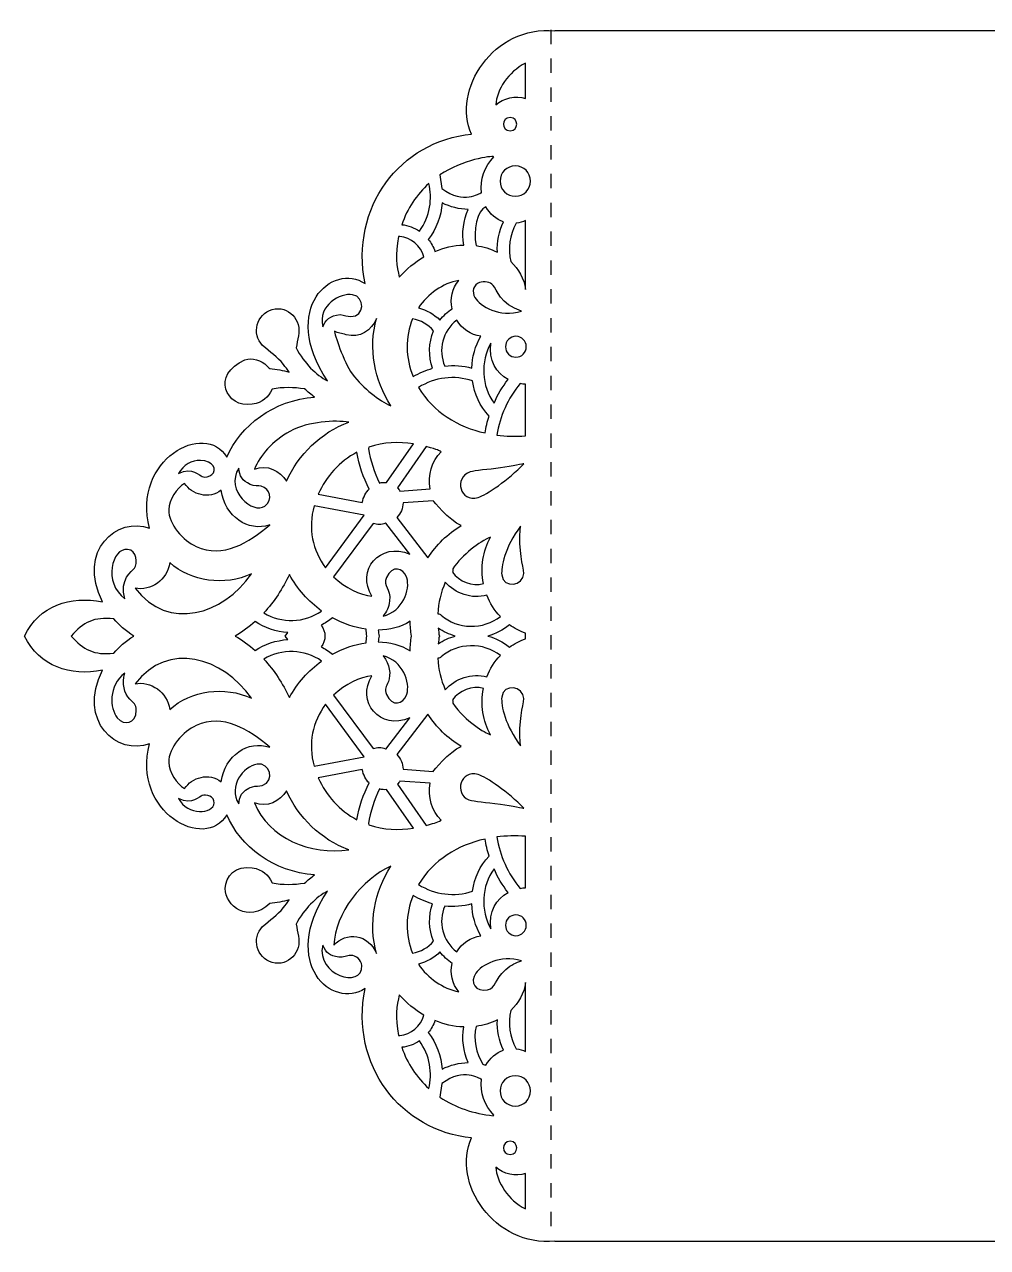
# Model space of a CAD drawing. Extents: x 0 to 282, y -231 to -51.
# Drawn here: x -0.3 to 141.1, y -230.9 to -51.3 of the extents above; entities that cross this region are included whole.
import ezdxf

# ---------------------------------------------------------------- set-up
doc = ezdxf.new("R2010")
doc.units = 0
doc.header["$MEASUREMENT"] = 0
doc.linetypes.add('AI-LINETYPE-1', pattern=[4.233333, 2.116667, -2.116667])
doc.layers.add('_U_0421_U_043B_U_043E_U_04', color=7, linetype='CONTINUOUS')

# ---------------------------------------------------------------- blocks, each defined once
blk = doc.blocks.new('BLOCK_3')
at = {"layer": '_U_0421_U_043B_U_043E_U_04'}
for points, knots in [([(271.02, -136.1), (274.8, -128.54), (268.83, -123.47), (264.14, -125.3), (266.75, -115.21), (255.92, -109.42), (252.8, -114.86), (250.81, -110.23), (245.93, -106.45), (239.89, -106.05), (240.41, -105.67), (240.9, -105.25), (241.36, -104.83), (242.95, -104.59), (244.59, -104.57), (246.12, -104.85), (246.77, -106.08), (247.47, -106.83), (249.05, -107.09), (253.22, -107.76), (254.59, -102.45), (250.76, -100.85), (250.55, -100.76), (250.34, -100.67), (250.13, -100.58), (249.08, -100.14), (247.66, -100.69), (246.91, -101.44), (246.77, -101.58), (246.63, -101.71), (246.49, -101.85), (245.49, -101.95), (244.52, -102.12), (243.61, -102.37), (243.91, -102), (244.2, -101.61), (244.48, -101.23), (245.36, -100.05), (246.47, -99.48), (247.52, -98.45), (249.22, -96.79), (248.4, -93.81), (246.13, -93.19), (243.68, -92.51), (241.8, -94.76), (242.26, -97.06), (242.37, -97.64), (242.5, -98.21), (242.63, -98.78), (241.4, -101.12), (239.68, -102.76), (238, -103.65), (244.99, -93.12), (237.35, -86.11), (232.49, -89.36), (234.75, -78.06), (227.21, -68.42), (216.84, -67.43), (219.85, -60.98), (213.56, -51.33), (204.61, -52.28), (204.61, -52.28), (204.61, -52.21), (204.61, -52.21), (204.61, -52.21), (77.61, -52.21), (77.61, -52.21), (77.61, -52.21), (77.61, -52.28), (77.61, -52.28), (68.59, -51.32), (62.41, -61.05), (65.38, -67.43), (54.87, -68.44), (47.5, -78.18), (49.73, -89.36), (44.95, -86.17), (37.16, -93.01), (44.22, -103.65), (42.54, -102.76), (40.83, -101.13), (39.6, -98.78), (39.72, -98.21), (39.85, -97.64), (39.97, -97.06), (40.42, -94.76), (38.54, -92.51), (36.09, -93.19), (33.82, -93.81), (33.01, -96.79), (34.7, -98.45), (35.75, -99.48), (36.87, -100.05), (37.74, -101.23), (38.03, -101.61), (38.32, -102), (38.61, -102.37), (37.7, -102.12), (36.73, -101.95), (35.73, -101.85), (35.59, -101.71), (35.45, -101.58), (35.31, -101.44), (34.56, -100.69), (33.15, -100.14), (32.09, -100.58), (27.11, -102.66), (29.28, -107.72), (33.18, -107.09), (34.75, -106.83), (35.45, -106.08), (36.1, -104.85), (37.63, -104.57), (39.27, -104.59), (40.86, -104.83), (41.32, -105.25), (41.81, -105.67), (42.33, -106.05), (36.32, -106.45), (31.42, -110.21), (29.42, -114.86), (26.3, -109.42), (15.47, -115.2), (18.09, -125.3), (13.4, -123.47), (7.41, -128.53), (11.2, -136.1), (6.44, -135.15), (1.91, -136.64), (-0.27, -141.11), (1.93, -145.6), (6.45, -147.07), (11.2, -146.12), (7.43, -153.66), (13.37, -158.76), (18.09, -156.92), (15.47, -167.02), (26.3, -172.81), (29.42, -167.36), (31.41, -171.98), (36.28, -175.77), (42.33, -176.17), (41.81, -176.55), (41.32, -176.97), (40.86, -177.39), (39.27, -177.63), (37.63, -177.65), (36.1, -177.37), (35.45, -176.14), (34.75, -175.39), (33.18, -175.14), (30.72, -174.74), (29.23, -176.42), (29.21, -178.2), (29.18, -180.68), (32.62, -183.41), (35.73, -180.38), (36.73, -180.27), (37.7, -180.1), (38.61, -179.85), (38.32, -180.23), (38.03, -180.61), (37.74, -180.99), (36.87, -182.17), (35.75, -182.74), (34.7, -183.77), (33.01, -185.43), (33.82, -188.41), (36.09, -189.04), (38.54, -189.71), (40.42, -187.46), (39.97, -185.16), (39.85, -184.58), (39.72, -184.01), (39.6, -183.44), (40.83, -181.1), (42.54, -179.46), (44.22, -178.57), (37.15, -189.23), (44.98, -196.04), (49.73, -192.87), (47.47, -204.17), (55.01, -213.8), (65.38, -214.8), (62.32, -221.35), (68.77, -230.88), (77.61, -229.94), (77.61, -229.94), (77.61, -230.01), (77.61, -230.01), (77.61, -230.01), (204.61, -230.01), (204.61, -230.01), (204.61, -230.01), (204.61, -229.94), (204.61, -229.94), (213.59, -230.9), (219.83, -221.21), (216.84, -214.8), (227.36, -213.79), (234.72, -204.04), (232.49, -192.87), (237.27, -196.05), (245.06, -189.22), (238, -178.57), (239.68, -179.46), (241.39, -181.1), (242.63, -183.44), (242.5, -184.01), (242.37, -184.58), (242.26, -185.16), (241.8, -187.46), (243.68, -189.71), (246.13, -189.04), (248.4, -188.41), (249.22, -185.43), (247.52, -183.77), (246.47, -182.74), (245.36, -182.17), (244.48, -180.99), (244.2, -180.61), (243.91, -180.23), (243.61, -179.85), (244.52, -180.1), (245.49, -180.27), (246.49, -180.38), (246.63, -180.51), (246.77, -180.65), (246.91, -180.78), (247.66, -181.54), (249.08, -182.08), (250.13, -181.64), (250.34, -181.55), (250.55, -181.46), (250.76, -181.37), (254.59, -179.77), (253.22, -174.46), (249.05, -175.14), (247.47, -175.39), (246.77, -176.14), (246.12, -177.37), (244.59, -177.65), (242.95, -177.63), (241.36, -177.39), (240.9, -176.97), (240.41, -176.55), (239.89, -176.17), (245.91, -175.77), (250.81, -172), (252.8, -167.36), (255.93, -172.82), (266.74, -166.98), (264.14, -156.92), (268.82, -158.75), (274.81, -153.69), (271.02, -146.12), (275.82, -147.08), (280.32, -145.57), (282.49, -141.11), (280.3, -136.64), (275.75, -135.16), (271.02, -136.1)], [0, 0, 0, 0, 1, 1, 1, 2, 2, 2, 3, 3, 3, 4, 4, 4, 5, 5, 5, 6, 6, 6, 7, 7, 7, 8, 8, 8, 9, 9, 9, 10, 10, 10, 11, 11, 11, 12, 12, 12, 13, 13, 13, 14, 14, 14, 15, 15, 15, 16, 16, 16, 17, 17, 17, 18, 18, 18, 19, 19, 19, 20, 20, 20, 21, 21, 21, 22, 22, 22, 23, 23, 23, 24, 24, 24, 25, 25, 25, 26, 26, 26, 27, 27, 27, 28, 28, 28, 29, 29, 29, 30, 30, 30, 31, 31, 31, 32, 32, 32, 33, 33, 33, 34, 34, 34, 35, 35, 35, 36, 36, 36, 37, 37, 37, 38, 38, 38, 39, 39, 39, 40, 40, 40, 41, 41, 41, 42, 42, 42, 43, 43, 43, 44, 44, 44, 45, 45, 45, 46, 46, 46, 47, 47, 47, 48, 48, 48, 49, 49, 49, 50, 50, 50, 51, 51, 51, 52, 52, 52, 53, 53, 53, 54, 54, 54, 55, 55, 55, 56, 56, 56, 57, 57, 57, 58, 58, 58, 59, 59, 59, 60, 60, 60, 61, 61, 61, 62, 62, 62, 63, 63, 63, 64, 64, 64, 65, 65, 65, 66, 66, 66, 67, 67, 67, 68, 68, 68, 69, 69, 69, 70, 70, 70, 71, 71, 71, 72, 72, 72, 73, 73, 73, 74, 74, 74, 75, 75, 75, 76, 76, 76, 77, 77, 77, 78, 78, 78, 79, 79, 79, 80, 80, 80, 81, 81, 81, 82, 82, 82, 83, 83, 83, 84, 84, 84, 85, 85, 85, 86, 86, 86, 87, 87, 87, 87]), ([(73.29, -57.01), (73.29, -57.01), (73.29, -62.2), (73.29, -62.2), (71.81, -61.71), (70.04, -62.13), (68.92, -63.13), (69.08, -60.87), (70.71, -58.31), (73.29, -57.01)], [0, 0, 0, 0, 1, 1, 1, 2, 2, 2, 3, 3, 3, 3]), ([(71.03, -66.93), (69.74, -66.93), (69.74, -64.98), (71.03, -64.98), (72.32, -64.98), (72.31, -66.93), (71.03, -66.93)], [0, 0, 0, 0, 1, 1, 1, 2, 2, 2, 2]), ([(68.65, -70.75), (67.31, -72.15), (66.57, -74.1), (66.82, -76.04), (66.47, -76.06), (64.24, -77.85), (61.02, -75.41), (61.02, -75.41), (60.72, -73.42), (60.72, -73.42), (64.05, -71.17), (68.29, -70.56), (68.65, -70.75)], [0, 0, 0, 0, 1, 1, 1, 2, 2, 2, 3, 3, 3, 4, 4, 4, 4]), ([(71.79, -76.55), (70.55, -76.55), (69.55, -75.55), (69.55, -74.32), (69.55, -73.08), (70.55, -72.08), (71.79, -72.08), (73.02, -72.08), (74.02, -73.08), (74.02, -74.32), (74.02, -75.55), (73.02, -76.55), (71.79, -76.55)], [0, 0, 0, 0, 1, 1, 1, 2, 2, 2, 3, 3, 3, 4, 4, 4, 4]), ([(59.1, -74.68), (59.65, -76.77), (59.27, -79.57), (57.71, -81.67), (56.95, -81.15), (56.06, -80.8), (55.13, -80.72), (55.92, -78.35), (57.34, -76.26), (59.1, -74.68)], [0, 0, 0, 0, 1, 1, 1, 2, 2, 2, 3, 3, 3, 3]), ([(64.21, -83.71), (62.73, -83.76), (61.31, -84.09), (59.99, -84.64), (59.77, -84), (59.44, -83.41), (59.02, -82.88), (60.2, -81.35), (60.9, -79.46), (61.06, -77.52), (62.23, -78.13), (63.55, -78.46), (64.88, -78.47), (64.17, -80.11), (63.92, -81.95), (64.21, -83.71)], [0, 0, 0, 0, 1, 1, 1, 2, 2, 2, 3, 3, 3, 4, 4, 4, 5, 5, 5, 5]), ([(69.15, -84.77), (68.18, -84.26), (67.11, -83.93), (66.03, -83.79), (65.56, -81.69), (66.2, -78.51), (67.48, -78.1), (68.06, -79.14), (68.98, -79.94), (70.04, -80.31), (69.41, -81.7), (69.1, -83.24), (69.15, -84.77)], [0, 0, 0, 0, 1, 1, 1, 2, 2, 2, 3, 3, 3, 4, 4, 4, 4]), ([(73.29, -90.25), (73.07, -88.61), (72.26, -87.21), (71.11, -86.14), (70.66, -84.26), (70.97, -82.21), (71.9, -80.52), (72.45, -80.46), (72.88, -80.31), (73.29, -80.12), (73.29, -80.12), (73.29, -90.25), (73.29, -90.25)], [0, 0, 0, 0, 1, 1, 1, 2, 2, 2, 3, 3, 3, 4, 4, 4, 4]), ([(54.66, -82.45), (54.71, -82.46), (54.77, -82.47), (54.84, -82.47), (56.45, -82.55), (57.94, -83.87), (58.38, -85.44), (57.03, -86.22), (55.81, -87.24), (54.76, -88.43), (54.4, -86.82), (54.08, -85.21), (54.66, -82.45)], [0, 0, 0, 0, 1, 1, 1, 2, 2, 2, 3, 3, 3, 4, 4, 4, 4]), ([(63.48, -88.89), (62.46, -90.04), (62.2, -91.6), (62.52, -93.05), (61.83, -93.51), (61.22, -94.08), (60.73, -94.73), (59.86, -93.87), (58.75, -93.24), (57.57, -92.93), (58.93, -90.86), (61.13, -89.35), (63.48, -88.89)], [0, 0, 0, 0, 1, 1, 1, 2, 2, 2, 3, 3, 3, 4, 4, 4, 4]), ([(72.7, -93.43), (69.45, -94.4), (66.63, -92.68), (65.86, -91.43), (65.37, -90.55), (65.63, -89.53), (66.53, -89.21), (67.19, -88.98), (68.14, -89.13), (68.54, -89.63), (69.02, -90.2), (69.6, -92.4), (72.7, -93.43)], [0, 0, 0, 0, 1, 1, 1, 2, 2, 2, 3, 3, 3, 4, 4, 4, 4]), ([(43.51, -95.72), (42.77, -92.49), (46.09, -90.73), (47.91, -91), (49.71, -91.31), (49.74, -94.21), (47.62, -94.21), (47.11, -94.21), (46.73, -93.96), (46.07, -93.93), (44.52, -94.03), (43.97, -94.73), (43.51, -95.72)], [0, 0, 0, 0, 1, 1, 1, 2, 2, 2, 3, 3, 3, 4, 4, 4, 4]), ([(51.42, -94.5), (50.16, -98.9), (51.14, -103.55), (53.52, -107.3), (51.8, -106.55), (49.54, -104.86), (47.85, -102.62), (46.54, -100.86), (45.24, -96.65), (45.23, -96.35), (45.85, -96.66), (46.22, -96.65), (46.98, -96.87), (48.92, -97.43), (50.71, -96.23), (51.42, -94.5)], [0, 0, 0, 0, 1, 1, 1, 2, 2, 2, 3, 3, 3, 4, 4, 4, 5, 5, 5, 5]), ([(59.8, -96.32), (59.06, -98.04), (59.02, -100.04), (59.65, -101.8), (58.65, -102.07), (57.68, -102.49), (56.8, -103.03), (55.66, -100.27), (55.59, -97.19), (56.7, -94.55), (57.89, -94.75), (59.01, -95.39), (59.8, -96.32)], [0, 0, 0, 0, 1, 1, 1, 2, 2, 2, 3, 3, 3, 4, 4, 4, 4]), ([(65.4, -101.78), (64.11, -101.42), (62.75, -101.32), (61.42, -101.47), (60.43, -99.14), (61.08, -96.35), (63.2, -94.73), (63.98, -96.01), (65.19, -96.88), (66.74, -97.11), (65.9, -98.51), (65.45, -100.14), (65.4, -101.78)], [0, 0, 0, 0, 1, 1, 1, 2, 2, 2, 3, 3, 3, 4, 4, 4, 4]), ([(70.72, -103.44), (69.9, -104.52), (69.21, -105.69), (68.66, -106.92), (66.82, -104.43), (66.64, -100.8), (68.19, -98.12), (67.87, -100.67), (68.99, -102.5), (70.72, -103.44)], [0, 0, 0, 0, 1, 1, 1, 2, 2, 2, 3, 3, 3, 3]), ([(71.88, -100.17), (71.03, -100.17), (70.35, -99.49), (70.35, -98.64), (70.35, -97.8), (71.03, -97.11), (71.88, -97.11), (72.72, -97.11), (73.4, -97.8), (73.4, -98.64), (73.4, -99.49), (72.72, -100.17), (71.88, -100.17)], [0, 0, 0, 0, 1, 1, 1, 2, 2, 2, 3, 3, 3, 4, 4, 4, 4]), ([(67.94, -108.81), (67.68, -109.62), (67.48, -110.46), (67.34, -111.3), (63.37, -110.42), (59.76, -108.26), (57.59, -104.62), (59.9, -103.13), (62.91, -102.75), (65.5, -103.66), (65.78, -105.57), (66.6, -107.4), (67.94, -108.81)], [0, 0, 0, 0, 1, 1, 1, 2, 2, 2, 3, 3, 3, 4, 4, 4, 4]), ([(69.08, -111.62), (69.52, -108.85), (70.71, -106.22), (72.49, -104.06), (72.75, -104.1), (73.01, -104.14), (73.29, -104.15), (73.29, -104.15), (73.29, -111.71), (73.29, -111.71), (71.84, -111.83), (70.41, -111.78), (69.08, -111.62)], [0, 0, 0, 0, 1, 1, 1, 2, 2, 2, 3, 3, 3, 4, 4, 4, 4]), ([(38.7, -111.07), (41.56, -109.55), (45.25, -109.4), (47.36, -109.73), (43.23, -111.21), (39.95, -114.48), (38.19, -118.36), (37.21, -116.83), (35.35, -115.89), (33.49, -116.6), (34.25, -114.69), (36.17, -112.42), (38.7, -111.07)], [0, 0, 0, 0, 1, 1, 1, 2, 2, 2, 3, 3, 3, 4, 4, 4, 4]), ([(50.28, -113.39), (52.5, -112.63), (54.68, -112.56), (56.82, -112.91), (56.82, -112.91), (52.9, -118.56), (52.9, -118.56), (52.55, -118.53), (52.2, -118.56), (51.86, -118.65), (51.06, -117.05), (50.51, -115.33), (50.22, -113.57), (50.22, -113.57), (50.28, -113.39), (50.28, -113.39)], [0, 0, 0, 0, 1, 1, 1, 2, 2, 2, 3, 3, 3, 4, 4, 4, 5, 5, 5, 5]), ([(50.33, -119.54), (49.88, -119.98), (49.46, -120.73), (49.33, -121.51), (49.33, -121.51), (42.87, -120.3), (42.87, -120.3), (44, -117.69), (45.99, -115.47), (48.53, -114.14), (48.86, -116.01), (49.47, -117.84), (50.33, -119.54)], [0, 0, 0, 0, 1, 1, 1, 2, 2, 2, 3, 3, 3, 4, 4, 4, 4]), ([(59.27, -119.5), (59.27, -119.5), (54.86, -119.82), (54.86, -119.82), (54.75, -119.66), (54.63, -119.5), (54.5, -119.35), (54.5, -119.35), (58.7, -113.3), (58.7, -113.3), (60.58, -113.8), (60.53, -113.87), (60.88, -114.05), (59.5, -115.41), (58.94, -117.52), (59.27, -119.5)], [0, 0, 0, 0, 1, 1, 1, 2, 2, 2, 3, 3, 3, 4, 4, 4, 5, 5, 5, 5]), ([(25.55, -115.33), (27.55, -115.34), (27.99, -116.77), (27.24, -117.4), (26.9, -117.68), (26.23, -117.88), (25.83, -117.71), (25.44, -117.54), (24.37, -116.26), (22.36, -117.25), (23.02, -115.96), (24.33, -115.31), (25.55, -115.33)], [0, 0, 0, 0, 1, 1, 1, 2, 2, 2, 3, 3, 3, 4, 4, 4, 4]), ([(31.18, -116.45), (31.33, -117.71), (31.66, -118.25), (32.87, -118.86), (33.47, -119.15), (34.04, -119.02), (34.48, -119.13), (35.81, -119.44), (36.27, -121.12), (35.03, -122.03), (33.27, -123.31), (29.17, -119.79), (31.18, -116.45)], [0, 0, 0, 0, 1, 1, 1, 2, 2, 2, 3, 3, 3, 4, 4, 4, 4]), ([(66.32, -120.77), (63.71, -121.56), (62.65, -117.87), (65.18, -117.01), (65.86, -116.8), (67.8, -116.68), (69.59, -116.42), (71.38, -116.18), (73.02, -115.83), (73.02, -115.83), (70.79, -118.16), (67.56, -120.41), (66.32, -120.77)], [0, 0, 0, 0, 1, 1, 1, 2, 2, 2, 3, 3, 3, 4, 4, 4, 4]), ([(23.24, -118.7), (24.27, -120.37), (26.84, -121.09), (28.62, -119.71), (29.14, -123.57), (32.56, -125.87), (35.73, -124.81), (32.65, -127.37), (28.91, -129.8), (24.93, -127.97), (23.08, -127.12), (20.86, -124.74), (20.91, -122.56), (20.94, -121.13), (22.04, -119.4), (23.24, -118.7)], [0, 0, 0, 0, 1, 1, 1, 2, 2, 2, 3, 3, 3, 4, 4, 4, 5, 5, 5, 5]), ([(49.6, -123.36), (49.6, -123.37), (49.61, -123.37), (49.61, -123.38), (49.61, -123.38), (43.92, -131.09), (43.92, -131.09), (42.04, -128.53), (41.32, -125.31), (42.27, -121.99), (42.27, -121.99), (49.6, -123.36), (49.6, -123.36)], [0, 0, 0, 0, 1, 1, 1, 2, 2, 2, 3, 3, 3, 4, 4, 4, 4]), ([(55.32, -121.56), (55.32, -121.56), (59.73, -121.24), (59.73, -121.24), (59.73, -121.24), (62.06, -124.15), (63.85, -124.9), (61.84, -126.1), (60.17, -127.75), (58.96, -129.64), (58.96, -129.64), (54.38, -123.71), (54.38, -123.71), (54.96, -123.14), (55.31, -122.35), (55.32, -121.56)], [0, 0, 0, 0, 1, 1, 1, 2, 2, 2, 3, 3, 3, 4, 4, 4, 5, 5, 5, 5]), ([(56.32, -129.11), (51.89, -127.16), (48.39, -131.54), (50.74, -135.27), (48.99, -135.05), (46.81, -134.07), (45.12, -132.44), (45.12, -132.44), (50.93, -124.57), (50.93, -124.57), (51.49, -124.79), (52.13, -124.8), (52.74, -124.54), (52.75, -124.53), (52.77, -124.53), (52.78, -124.52), (52.78, -124.52), (56.32, -129.11), (56.32, -129.11)], [0, 0, 0, 0, 1, 1, 1, 2, 2, 2, 3, 3, 3, 4, 4, 4, 5, 5, 5, 6, 6, 6, 6]), ([(73.02, -131.92), (72.96, -133.74), (70.1, -134.23), (69.8, -132.13), (69.67, -131.04), (70.23, -128.06), (72.56, -124.98), (72.18, -128.86), (72.98, -130.69), (73.02, -131.92)], [0, 0, 0, 0, 1, 1, 1, 2, 2, 2, 3, 3, 3, 3]), ([(62.6, -131.25), (64.06, -129.13), (66.5, -127.27), (68.14, -126.6), (67.04, -128.63), (66.64, -131.04), (67.12, -133.42), (65.47, -133.89), (63.53, -133.09), (62.58, -131.74), (62.63, -131.58), (62.64, -131.41), (62.6, -131.25)], [0, 0, 0, 0, 1, 1, 1, 2, 2, 2, 3, 3, 3, 4, 4, 4, 4]), ([(14.87, -128.4), (16.23, -128.52), (16.4, -130.55), (15.88, -131.15), (15.54, -131.58), (13.63, -132.78), (14.47, -135.67), (11.24, -133.22), (12.57, -128.17), (14.87, -128.4)], [0, 0, 0, 0, 1, 1, 1, 2, 2, 2, 3, 3, 3, 3]), ([(21.05, -130.32), (24.19, -133.19), (29.1, -133.79), (33.08, -131.98), (28.84, -137.98), (20.87, -140.47), (15.96, -134.09), (18.26, -134.54), (20.75, -132.89), (21.05, -130.32)], [0, 0, 0, 0, 1, 1, 1, 2, 2, 2, 3, 3, 3, 3]), ([(52.87, -132.5), (53.66, -130.68), (55.36, -131.04), (55.86, -132.56), (56.4, -134.3), (55.31, -137.43), (52.37, -138.22), (52.88, -137.57), (53.24, -136.87), (53.33, -135.99), (53.56, -134), (52.3, -133.88), (52.87, -132.5)], [0, 0, 0, 0, 1, 1, 1, 2, 2, 2, 3, 3, 3, 4, 4, 4, 4]), ([(43.36, -137.44), (40.78, -139.2), (37.51, -139.29), (34.87, -137.71), (36.4, -136.06), (37.66, -134.13), (38.62, -132.06), (39.77, -134.18), (41.39, -136.02), (43.36, -137.44)], [0, 0, 0, 0, 1, 1, 1, 2, 2, 2, 3, 3, 3, 3]), ([(60.92, -138.06), (60.78, -137.93), (60.6, -137.86), (60.42, -137.84), (60.5, -136.25), (60.86, -134.68), (61.5, -133.22), (62.93, -134.87), (65.4, -135.74), (67.61, -135.12), (68.06, -136.29), (68.73, -137.36), (69.59, -138.27), (67.13, -140.2), (63.26, -140.16), (60.92, -138.06)], [0, 0, 0, 0, 1, 1, 1, 2, 2, 2, 3, 3, 3, 4, 4, 4, 5, 5, 5, 5]), ([(6.59, -141.11), (8.38, -139.07), (9.96, -138.26), (12.86, -138.61), (13.56, -139.45), (14.58, -140.35), (15.8, -141.11), (14.59, -141.87), (13.56, -142.77), (12.86, -143.62), (9.97, -143.96), (8.38, -143.15), (6.59, -141.11)], [0, 0, 0, 0, 1, 1, 1, 2, 2, 2, 3, 3, 3, 4, 4, 4, 4]), ([(38.38, -140.59), (38.38, -140.59), (37.98, -141.11), (37.98, -141.11), (37.98, -141.11), (38.38, -141.64), (38.38, -141.64), (36.67, -141.73), (35, -142.29), (33.58, -143.23), (32.68, -142.43), (31.71, -141.71), (30.67, -141.11), (31.71, -140.51), (32.68, -139.8), (33.58, -138.99), (35, -139.93), (36.67, -140.49), (38.38, -140.59)], [0, 0, 0, 0, 1, 1, 1, 2, 2, 2, 3, 3, 3, 4, 4, 4, 5, 5, 5, 6, 6, 6, 6]), ([(43.27, -139.53), (43.87, -139.22), (44.43, -138.86), (44.95, -138.44), (46.51, -139.31), (48.16, -139.89), (49.89, -140.12), (49.9, -140.45), (49.94, -140.78), (50, -141.11), (49.94, -141.44), (49.9, -141.77), (49.89, -142.1), (48.17, -142.34), (46.52, -142.91), (44.95, -143.78), (44.43, -143.36), (43.87, -143), (43.27, -142.69), (44.04, -141.79), (44.04, -140.44), (43.27, -139.53)], [0, 0, 0, 0, 1, 1, 1, 2, 2, 2, 3, 3, 3, 4, 4, 4, 5, 5, 5, 6, 6, 6, 7, 7, 7, 7]), ([(51.66, -141.98), (51.69, -141.69), (51.73, -141.4), (51.8, -141.11), (51.73, -140.83), (51.69, -140.53), (51.66, -140.24), (53.33, -140.23), (54.97, -139.83), (56.36, -138.94), (56.37, -139.66), (56.43, -140.39), (56.54, -141.11), (56.43, -141.83), (56.37, -142.56), (56.36, -143.28), (54.97, -142.39), (53.33, -142), (51.66, -141.98)], [0, 0, 0, 0, 1, 1, 1, 2, 2, 2, 3, 3, 3, 4, 4, 4, 5, 5, 5, 6, 6, 6, 6]), ([(60.47, -139.95), (61.23, -140.48), (62.09, -140.87), (62.98, -141.11), (62.09, -141.35), (61.23, -141.74), (60.47, -142.27), (60.51, -141.88), (60.56, -141.5), (60.64, -141.11), (60.56, -140.73), (60.51, -140.34), (60.47, -139.95)], [0, 0, 0, 0, 1, 1, 1, 2, 2, 2, 3, 3, 3, 4, 4, 4, 4]), ([(70.92, -142.76), (70, -141.98), (68.9, -141.43), (67.74, -141.11), (68.9, -140.8), (70, -140.25), (70.92, -139.46), (71.63, -139.98), (72.43, -140.41), (73.29, -140.71), (73.29, -140.71), (73.29, -141.52), (73.29, -141.52), (72.43, -141.82), (71.63, -142.24), (70.92, -142.76)], [0, 0, 0, 0, 1, 1, 1, 2, 2, 2, 3, 3, 3, 4, 4, 4, 5, 5, 5, 5]), ([(15.96, -148.13), (20.84, -141.8), (28.82, -144.22), (33.08, -150.24), (29.09, -148.43), (24.19, -149.03), (21.05, -151.9), (20.75, -149.33), (18.26, -147.68), (15.96, -148.13)], [0, 0, 0, 0, 1, 1, 1, 2, 2, 2, 3, 3, 3, 3]), ([(43.36, -144.79), (41.39, -146.2), (39.77, -148.05), (38.62, -150.16), (37.66, -148.09), (36.4, -146.16), (34.87, -144.51), (37.56, -142.9), (40.84, -143.06), (43.36, -144.79)], [0, 0, 0, 0, 1, 1, 1, 2, 2, 2, 3, 3, 3, 3]), ([(67.61, -147.1), (65.4, -146.48), (62.93, -147.35), (61.5, -149), (60.86, -147.54), (60.5, -145.97), (60.42, -144.38), (60.6, -144.36), (60.78, -144.29), (60.92, -144.16), (63.26, -142.06), (67.13, -142.02), (69.59, -143.95), (68.73, -144.86), (68.06, -145.94), (67.61, -147.1)], [0, 0, 0, 0, 1, 1, 1, 2, 2, 2, 3, 3, 3, 4, 4, 4, 5, 5, 5, 5]), ([(52.37, -144), (55.3, -144.79), (56.4, -147.92), (55.86, -149.67), (55.36, -151.18), (53.66, -151.54), (52.87, -149.72), (52.49, -148.81), (52.86, -148.65), (53.15, -147.81), (53.55, -146.7), (53.39, -145.31), (52.37, -144)], [0, 0, 0, 0, 1, 1, 1, 2, 2, 2, 3, 3, 3, 4, 4, 4, 4]), ([(13.36, -153.11), (12.25, -151.75), (12, -148.42), (14.47, -146.55), (14.01, -148.14), (14.39, -149.49), (15.18, -150.37), (15.75, -151.03), (16.16, -151.06), (16.15, -152.03), (16.1, -154.02), (14.39, -154.33), (13.36, -153.11)], [0, 0, 0, 0, 1, 1, 1, 2, 2, 2, 3, 3, 3, 4, 4, 4, 4]), ([(50.74, -146.95), (48.39, -150.68), (51.89, -155.06), (56.32, -153.12), (56.32, -153.12), (52.78, -157.71), (52.78, -157.71), (52.77, -157.7), (52.75, -157.69), (52.74, -157.68), (52.13, -157.43), (51.49, -157.43), (50.93, -157.65), (50.93, -157.65), (45.12, -149.78), (45.12, -149.78), (46.81, -148.15), (48.99, -147.17), (50.74, -146.95)], [0, 0, 0, 0, 1, 1, 1, 2, 2, 2, 3, 3, 3, 4, 4, 4, 5, 5, 5, 6, 6, 6, 6]), ([(62.58, -150.48), (63.53, -149.13), (65.46, -148.34), (67.12, -148.8), (66.64, -151.18), (67.04, -153.59), (68.14, -155.62), (67.35, -155.3), (64.52, -153.76), (62.6, -150.97), (62.64, -150.81), (62.63, -150.64), (62.58, -150.48)], [0, 0, 0, 0, 1, 1, 1, 2, 2, 2, 3, 3, 3, 4, 4, 4, 4]), ([(72.56, -157.24), (70.33, -154.31), (69.66, -151.29), (69.8, -150.09), (70.1, -148.01), (72.96, -148.46), (73.02, -150.3), (72.98, -151.53), (72.18, -153.36), (72.56, -157.24)], [0, 0, 0, 0, 1, 1, 1, 2, 2, 2, 3, 3, 3, 3]), ([(28.62, -162.51), (26.84, -161.13), (24.27, -161.85), (23.24, -163.52), (22.04, -162.82), (20.94, -161.1), (20.91, -159.66), (20.86, -157.49), (23.08, -155.1), (24.93, -154.25), (28.91, -152.42), (32.65, -154.86), (35.73, -157.42), (32.58, -156.36), (29.14, -158.63), (28.62, -162.51)], [0, 0, 0, 0, 1, 1, 1, 2, 2, 2, 3, 3, 3, 4, 4, 4, 5, 5, 5, 5]), ([(43.92, -151.14), (43.92, -151.14), (49.61, -158.84), (49.61, -158.84), (49.61, -158.85), (49.6, -158.86), (49.6, -158.87), (49.6, -158.87), (42.27, -160.23), (42.27, -160.23), (41.32, -156.91), (42.04, -153.69), (43.92, -151.14)], [0, 0, 0, 0, 1, 1, 1, 2, 2, 2, 3, 3, 3, 4, 4, 4, 4]), ([(58.96, -152.58), (60.17, -154.47), (61.84, -156.12), (63.85, -157.32), (62.06, -158.08), (59.73, -160.98), (59.73, -160.98), (59.73, -160.98), (55.32, -160.66), (55.32, -160.66), (55.31, -159.88), (54.96, -159.09), (54.38, -158.52), (54.38, -158.52), (58.96, -152.58), (58.96, -152.58)], [0, 0, 0, 0, 1, 1, 1, 2, 2, 2, 3, 3, 3, 4, 4, 4, 5, 5, 5, 5]), ([(31.61, -164.35), (31.32, -164.79), (31.24, -165.29), (31.18, -165.77), (29.59, -163.13), (31.84, -160.27), (33.9, -159.91), (35.7, -159.65), (36.63, -162.39), (34.62, -163.06), (34.2, -163.19), (33.69, -163.12), (33.21, -163.23), (32.85, -163.32), (32, -163.76), (31.61, -164.35)], [0, 0, 0, 0, 1, 1, 1, 2, 2, 2, 3, 3, 3, 4, 4, 4, 5, 5, 5, 5]), ([(49.33, -160.71), (49.46, -161.48), (49.87, -162.23), (50.33, -162.68), (49.47, -164.38), (48.86, -166.21), (48.53, -168.08), (45.99, -166.75), (44, -164.53), (42.87, -161.92), (42.87, -161.92), (49.33, -160.71), (49.33, -160.71)], [0, 0, 0, 0, 1, 1, 1, 2, 2, 2, 3, 3, 3, 4, 4, 4, 4]), ([(73.02, -166.39), (73.02, -166.39), (71.38, -166.04), (69.59, -165.8), (67.37, -165.48), (65.87, -165.45), (64.97, -165.15), (62.76, -164.26), (63.71, -160.66), (66.32, -161.45), (67.57, -161.82), (70.79, -164.06), (73.02, -166.39)], [0, 0, 0, 0, 1, 1, 1, 2, 2, 2, 3, 3, 3, 4, 4, 4, 4]), ([(54.86, -162.4), (54.86, -162.4), (59.27, -162.72), (59.27, -162.72), (58.94, -164.7), (59.5, -166.81), (60.88, -168.17), (60.27, -168.49), (59.65, -168.67), (58.7, -168.92), (58.7, -168.92), (54.5, -162.87), (54.5, -162.87), (54.63, -162.72), (54.75, -162.57), (54.86, -162.4)], [0, 0, 0, 0, 1, 1, 1, 2, 2, 2, 3, 3, 3, 4, 4, 4, 5, 5, 5, 5]), ([(22.36, -164.97), (24.37, -165.96), (25.48, -164.67), (25.83, -164.51), (26.34, -164.3), (27.67, -164.67), (27.58, -165.62), (27.44, -167.31), (23.67, -167.54), (22.36, -164.97)], [0, 0, 0, 0, 1, 1, 1, 2, 2, 2, 3, 3, 3, 3]), ([(33.49, -165.62), (35.35, -166.33), (37.21, -165.39), (38.19, -163.86), (39.95, -167.73), (43.22, -171.01), (47.36, -172.49), (41.76, -173.37), (35.55, -170.79), (33.49, -165.62)], [0, 0, 0, 0, 1, 1, 1, 2, 2, 2, 3, 3, 3, 3]), ([(50.22, -168.65), (50.51, -166.9), (51.06, -165.17), (51.86, -163.57), (52.2, -163.66), (52.55, -163.69), (52.9, -163.66), (52.9, -163.66), (56.82, -169.32), (56.82, -169.32), (54.68, -169.66), (52.5, -169.59), (50.28, -168.83), (50.28, -168.83), (50.22, -168.65), (50.22, -168.65)], [0, 0, 0, 0, 1, 1, 1, 2, 2, 2, 3, 3, 3, 4, 4, 4, 5, 5, 5, 5]), ([(69.08, -170.61), (70.43, -170.44), (71.85, -170.4), (73.29, -170.52), (73.29, -170.52), (73.29, -178.07), (73.29, -178.07), (73.01, -178.09), (72.75, -178.12), (72.49, -178.16), (70.71, -176), (69.52, -173.38), (69.08, -170.61)], [0, 0, 0, 0, 1, 1, 1, 2, 2, 2, 3, 3, 3, 4, 4, 4, 4]), ([(67.34, -170.92), (67.48, -171.76), (67.68, -172.6), (67.94, -173.41), (66.6, -174.82), (65.78, -176.65), (65.5, -178.56), (62.91, -179.48), (59.9, -179.09), (57.59, -177.6), (59.76, -173.96), (63.37, -171.8), (67.34, -170.92)], [0, 0, 0, 0, 1, 1, 1, 2, 2, 2, 3, 3, 3, 4, 4, 4, 4]), ([(51.42, -187.72), (50.26, -184.89), (46.96, -184.43), (45.15, -186.52), (45.32, -181.84), (49.33, -176.76), (53.52, -174.92), (51.14, -178.67), (50.16, -183.32), (51.42, -187.72)], [0, 0, 0, 0, 1, 1, 1, 2, 2, 2, 3, 3, 3, 3]), ([(68.19, -184.1), (66.64, -181.42), (66.82, -177.79), (68.66, -175.3), (69.21, -176.53), (69.9, -177.7), (70.72, -178.78), (68.99, -179.72), (67.87, -181.55), (68.19, -184.1)], [0, 0, 0, 0, 1, 1, 1, 2, 2, 2, 3, 3, 3, 3]), ([(56.8, -179.19), (57.68, -179.74), (58.65, -180.15), (59.65, -180.42), (59.02, -182.18), (59.06, -184.18), (59.8, -185.91), (59.01, -186.83), (57.89, -187.48), (56.7, -187.67), (55.59, -185.04), (55.66, -181.96), (56.8, -179.19)], [0, 0, 0, 0, 1, 1, 1, 2, 2, 2, 3, 3, 3, 4, 4, 4, 4]), ([(63.2, -187.49), (61.08, -185.87), (60.43, -183.08), (61.42, -180.76), (62.75, -180.9), (64.11, -180.8), (65.4, -180.45), (65.45, -182.09), (65.9, -183.71), (66.74, -185.12), (65.19, -185.35), (63.98, -186.21), (63.2, -187.49)], [0, 0, 0, 0, 1, 1, 1, 2, 2, 2, 3, 3, 3, 4, 4, 4, 4]), ([(71.88, -185.11), (71.03, -185.11), (70.35, -184.42), (70.35, -183.58), (70.35, -182.74), (71.03, -182.05), (71.88, -182.05), (72.72, -182.05), (73.4, -182.74), (73.4, -183.58), (73.4, -184.42), (72.72, -185.11), (71.88, -185.11)], [0, 0, 0, 0, 1, 1, 1, 2, 2, 2, 3, 3, 3, 4, 4, 4, 4]), ([(43.51, -186.5), (44.04, -187.66), (44.53, -188.06), (45.86, -188.27), (46.58, -188.36), (47.03, -188.01), (47.62, -188.01), (48.41, -188.01), (49.21, -188.6), (49.24, -189.49), (49.37, -192.96), (42.5, -190.92), (43.51, -186.5)], [0, 0, 0, 0, 1, 1, 1, 2, 2, 2, 3, 3, 3, 4, 4, 4, 4]), ([(60.73, -187.49), (61.22, -188.14), (61.83, -188.71), (62.52, -189.17), (62.2, -190.62), (62.46, -192.18), (63.48, -193.33), (61.13, -192.87), (58.93, -191.37), (57.57, -189.29), (58.75, -188.99), (59.86, -188.36), (60.73, -187.49)], [0, 0, 0, 0, 1, 1, 1, 2, 2, 2, 3, 3, 3, 4, 4, 4, 4]), ([(67.7, -193.06), (65.98, -193.47), (65.05, -191.92), (66, -190.6), (66.79, -189.44), (69.59, -187.86), (72.7, -188.8), (71.92, -189.05), (71.19, -189.36), (70.4, -190.06), (68.56, -191.67), (69.12, -192.72), (67.7, -193.06)], [0, 0, 0, 0, 1, 1, 1, 2, 2, 2, 3, 3, 3, 4, 4, 4, 4]), ([(71.11, -196.08), (72.26, -195.01), (73.07, -193.61), (73.29, -191.97), (73.29, -191.97), (73.29, -202.11), (73.29, -202.11), (72.88, -201.91), (72.46, -201.76), (71.9, -201.7), (70.97, -200.01), (70.66, -197.96), (71.11, -196.08)], [0, 0, 0, 0, 1, 1, 1, 2, 2, 2, 3, 3, 3, 4, 4, 4, 4]), ([(54.66, -199.77), (54.08, -197.03), (54.39, -195.42), (54.76, -193.79), (55.81, -194.98), (57.03, -196), (58.38, -196.79), (57.94, -198.35), (56.45, -199.67), (54.84, -199.75), (54.77, -199.76), (54.71, -199.76), (54.66, -199.77)], [0, 0, 0, 0, 1, 1, 1, 2, 2, 2, 3, 3, 3, 4, 4, 4, 4]), ([(70.04, -201.91), (68.98, -202.29), (68.06, -203.09), (67.48, -204.13), (67.33, -204.07), (67.17, -204.03), (67.01, -203.99), (65.98, -202.36), (65.61, -200.31), (66.03, -198.43), (67.11, -198.29), (68.18, -197.96), (69.15, -197.46), (69.1, -198.98), (69.41, -200.53), (70.04, -201.91)], [0, 0, 0, 0, 1, 1, 1, 2, 2, 2, 3, 3, 3, 4, 4, 4, 5, 5, 5, 5]), ([(59.99, -197.58), (61.31, -198.13), (62.73, -198.46), (64.21, -198.51), (63.92, -200.27), (64.17, -202.12), (64.88, -203.75), (63.55, -203.76), (62.23, -204.09), (61.06, -204.7), (60.9, -202.77), (60.2, -200.87), (59.02, -199.34), (59.44, -198.81), (59.77, -198.22), (59.99, -197.58)], [0, 0, 0, 0, 1, 1, 1, 2, 2, 2, 3, 3, 3, 4, 4, 4, 5, 5, 5, 5]), ([(59.1, -207.54), (57.34, -205.96), (55.92, -203.88), (55.13, -201.5), (56.06, -201.42), (56.95, -201.08), (57.71, -200.55), (59.25, -202.62), (59.66, -205.42), (59.1, -207.54)], [0, 0, 0, 0, 1, 1, 1, 2, 2, 2, 3, 3, 3, 3]), ([(68.52, -211.54), (65.7, -211.24), (63.01, -210.35), (60.72, -208.81), (60.72, -208.81), (61.02, -206.82), (61.02, -206.82), (64.25, -204.36), (66.47, -206.16), (66.82, -206.18), (66.57, -208.12), (67.31, -210.07), (68.65, -211.47), (68.61, -211.49), (68.56, -211.51), (68.52, -211.54)], [0, 0, 0, 0, 1, 1, 1, 2, 2, 2, 3, 3, 3, 4, 4, 4, 5, 5, 5, 5]), ([(71.79, -210.14), (70.55, -210.14), (69.55, -209.14), (69.55, -207.9), (69.55, -206.67), (70.55, -205.67), (71.79, -205.67), (73.02, -205.67), (74.02, -206.67), (74.02, -207.9), (74.02, -209.14), (73.02, -210.14), (71.79, -210.14)], [0, 0, 0, 0, 1, 1, 1, 2, 2, 2, 3, 3, 3, 4, 4, 4, 4]), ([(71.03, -215.3), (72.31, -215.3), (72.32, -217.24), (71.03, -217.24), (69.74, -217.24), (69.74, -215.3), (71.03, -215.3)], [0, 0, 0, 0, 1, 1, 1, 2, 2, 2, 2]), ([(73.29, -225.21), (70.72, -223.92), (69.08, -221.35), (68.92, -219.09), (70.04, -220.09), (71.81, -220.52), (73.29, -220.02), (73.29, -220.02), (73.29, -225.21), (73.29, -225.21)], [0, 0, 0, 0, 1, 1, 1, 2, 2, 2, 3, 3, 3, 3])]:
    blk.add_open_spline(points, degree=3, knots=knots, dxfattribs=at)
blk = doc.blocks.new('BLOCK_4')
at = {"layer": '_U_0421_U_043B_U_043E_U_04', "color": 1, "linetype": 'AI-LINETYPE-1'}
blk.add_lwpolyline([(77.02, -52.09), (77.02, -229.89)], dxfattribs=at)
blk = doc.blocks.new('BLOCK_2')
at = {"layer": '_U_0421_U_043B_U_043E_U_04'}
for name in ['BLOCK_3', 'BLOCK_4']:
    blk.add_blockref(name, (0, 0), dxfattribs=at)

msp = doc.modelspace()

# ---------------------------------------------------------------- block references
at = {"layer": '_U_0421_U_043B_U_043E_U_04'}
msp.add_blockref('BLOCK_2', (0, 0), dxfattribs=at)

doc.saveas('drawing.dxf')
